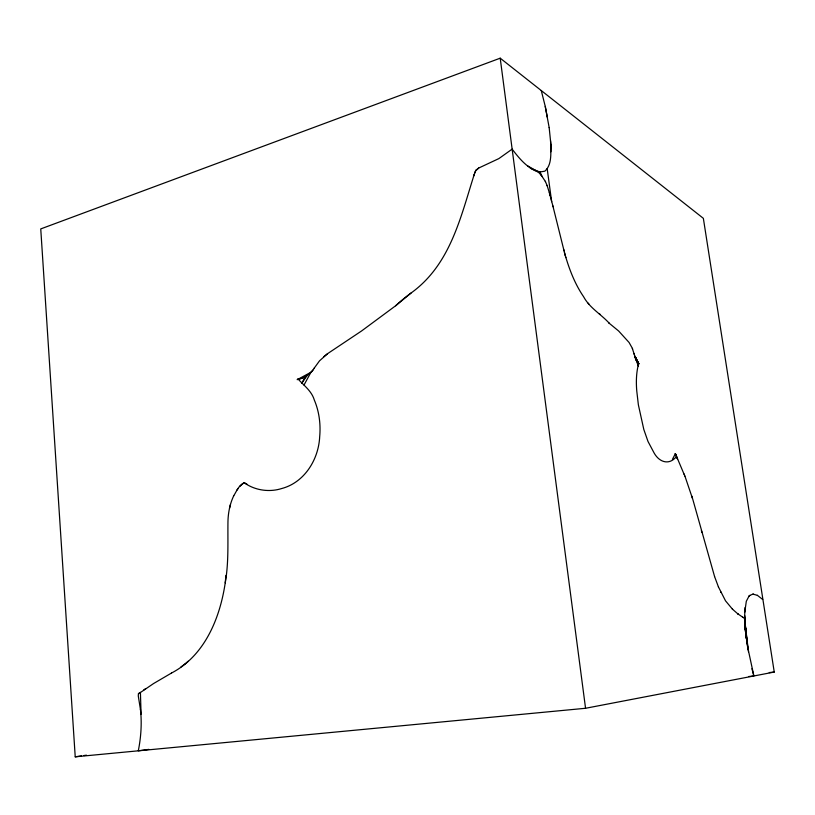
<?xml version="1.0" encoding="UTF-8"?>
<svg xmlns="http://www.w3.org/2000/svg" width="815" height="815" viewBox="0 0 815 815"><rect width="100%" height="100%" fill="white"/><g stroke="black" fill="none" stroke-linecap="round" stroke-linejoin="round"><path stroke-width="1.22" d="M550.848 151.794L550.94 144.927L549.167 127.578M141.076 714.246L140.414 692.383L138.458 693.596L138.275 695.918L140.475 709.631M550.94 144.927C550.573 153.689 552.132 164.671 544.838 171.181L538.644 172.169C527.234 168.196 519.247 158.467 512.146 149.135L498.892 158.579L478.7 168.043L475.573 170.936A31.928 26.569 -61 0 0 474.575 173.391C460.638 216.922 450.675 264.457 411.066 293.023A175.093 154.473 -76.9 0 0 395.652 305.757L361.636 330.921L327.62 353.639L319.521 360.841L314.213 368.146M638.593 363.724C636.26 372.486 635.995 381.848 636.76 390.945L638.369 404.831L643.819 429.495L648.007 441.475L654.211 453.16C659.417 462.349 669.288 465.569 676.481 456.522L677.112 458.122M744.767 612.167L746.316 601.256L749.25 595.684L752.877 594.115L757.38 595.327M171.445 673.078C204.718 655.729 219.979 618.188 225.225 582.898C228.821 562.564 227.68 542.189 227.956 521.712C228.149 512.808 229.891 503.833 233.742 495.764M225.225 582.898L225.938 575.441M744.625 615.712L745.531 631.737L747.518 646.397L753.875 675.971L748.802 676.521M745.531 631.737L744.635 615.519M745.093 607.511L744.574 617.21L745.287 629.475M229.524 508.285L230.472 504.475M473.495 176.285L474.218 174.329M474.575 173.401L475.828 170.355M675.37 453.67L672.416 459.405M233.742 495.764C236.605 491.201 238.897 484.874 244.317 482.826C254.861 490.355 269.174 492.515 281.664 488.542C304.535 482.521 318.634 459.395 319.684 436.687C320.815 424.34 319.205 411.575 314.346 400.104C311.707 391.078 304.077 385.668 298.178 379.148C302.131 379.169 311.473 373.82 314.315 368.003M304.005 385.057L310.953 372.241L312.909 369.959M305.493 376.53L301.733 383.264L307.092 375.613M297.648 379.046L297.18 379.709L310.953 372.241M236.951 490.08L237.98 488.664M239.59 486.575L243.919 482.674L246.996 484.171M539.326 172.892L540.151 172.108L530.371 168.257M748.802 596.417L749.851 595.429M395.652 305.768L411.066 293.023M188.204 661.21L184.638 664.276M323.728 356.726L327.528 353.71M475.889 170.213L478.7 168.033M180.981 666.925L184.567 664.327M171.445 673.078L153.597 683.53L138.448 693.85M302.722 378.028L304.606 376.927M500.206 58.181L40.75 228.913L75.225 756.819L585.557 708.276L774.25 672.059L703.355 218.339L500.206 58.181L585.557 708.276M300.114 378.659L301.805 378.303M75.225 756.819L81.449 755.902M83.945 755.536L86.431 755.169M148.85 749.382L138.305 750.819C141.026 737.168 142.014 722.997 140.404 709.172M243.542 482.867L244.612 482.745M744.177 617.852L742.73 617.189M769.238 672.569L774.25 672.059M752.948 594.115L753.58 594.166M757.38 595.327L762.687 599.473M742.73 617.189L737.962 613.95M527.865 165.995L538.644 172.169L540.202 173.799L540.253 172.006L540.549 174.166L545.459 181.613M738.329 614.225L737.677 613.736M732.318 609.05L737.677 613.736M609.396 323.392C601.073 314.203 589.642 307.978 583.611 296.741C574.483 283.386 568.758 267.982 564.438 252.487M599.29 313.714L600.074 314.315M608.693 322.822L618.626 330.982L629.058 342.463L632.236 348.087L634.834 356.226L638.624 363.765L637.911 362.767M732.614 609.335L725.523 600.828L718.402 586.861M540.172 172.118L541.201 174.909M538.644 172.169L542.352 176.56M588.073 303.119L588.858 304.005M637.198 361.687L634.905 356.43L638.756 363.948L634.844 356.226M637.065 361.483L638.624 363.765L634.844 356.247M636.933 361.269L638.756 363.948C629.649 346.711 639.867 366.699 635.751 358.732M684.05 474.167L675.441 453.802M720.613 591.68L720.908 592.332M683.897 473.831L684.916 476.092M684.916 476.092L692.821 499.442L714.592 576.582M635.425 357.877L636.596 360.566M635.221 357.367L636.76 360.913M635.354 357.704L636.678 360.739M547.293 186.003L545.337 181.317M677.591 459.263L675.38 453.67M675.299 453.66L676.287 456.023L675.859 454.902M635.486 358.05L638.318 366.067M635.608 358.386L635.028 356.848M718.412 586.871L714.582 576.572M632.359 348.402L632.593 349.115M565.559 256.745L565.844 257.601M549.32 192.737L547.099 185.412M552.865 205.879L565.315 255.9M691.854 496.182L692.495 498.342M701.369 530.606L701.868 532.266M553.13 206.786L549.33 192.727M751.939 668.707L753.529 674.657M563.583 249.207L564.011 250.847M541.262 90.536L545.255 106.419L549.167 127.588M549.86 194.897L550.003 195.508M545.255 106.408L547.293 117.207M744.431 617.974L748.486 651.715M547.16 168.562L551.663 201.682M744.635 619.115L747.926 648.985M745.155 627.377L745.857 634.131L744.89 623.22L746.846 641.436M744.767 621.162L744.513 617.821L747.172 643.901M744.89 623.22L746.509 638.98L744.462 617.821M550.543 140.71L550.971 148.493M634.223 354.281A23.115 7.447 77.2 0 1 633.989 353.516M143.847 689.877A107.203 80.542 85.4 0 1 145.753 688.604"/></g></svg>
